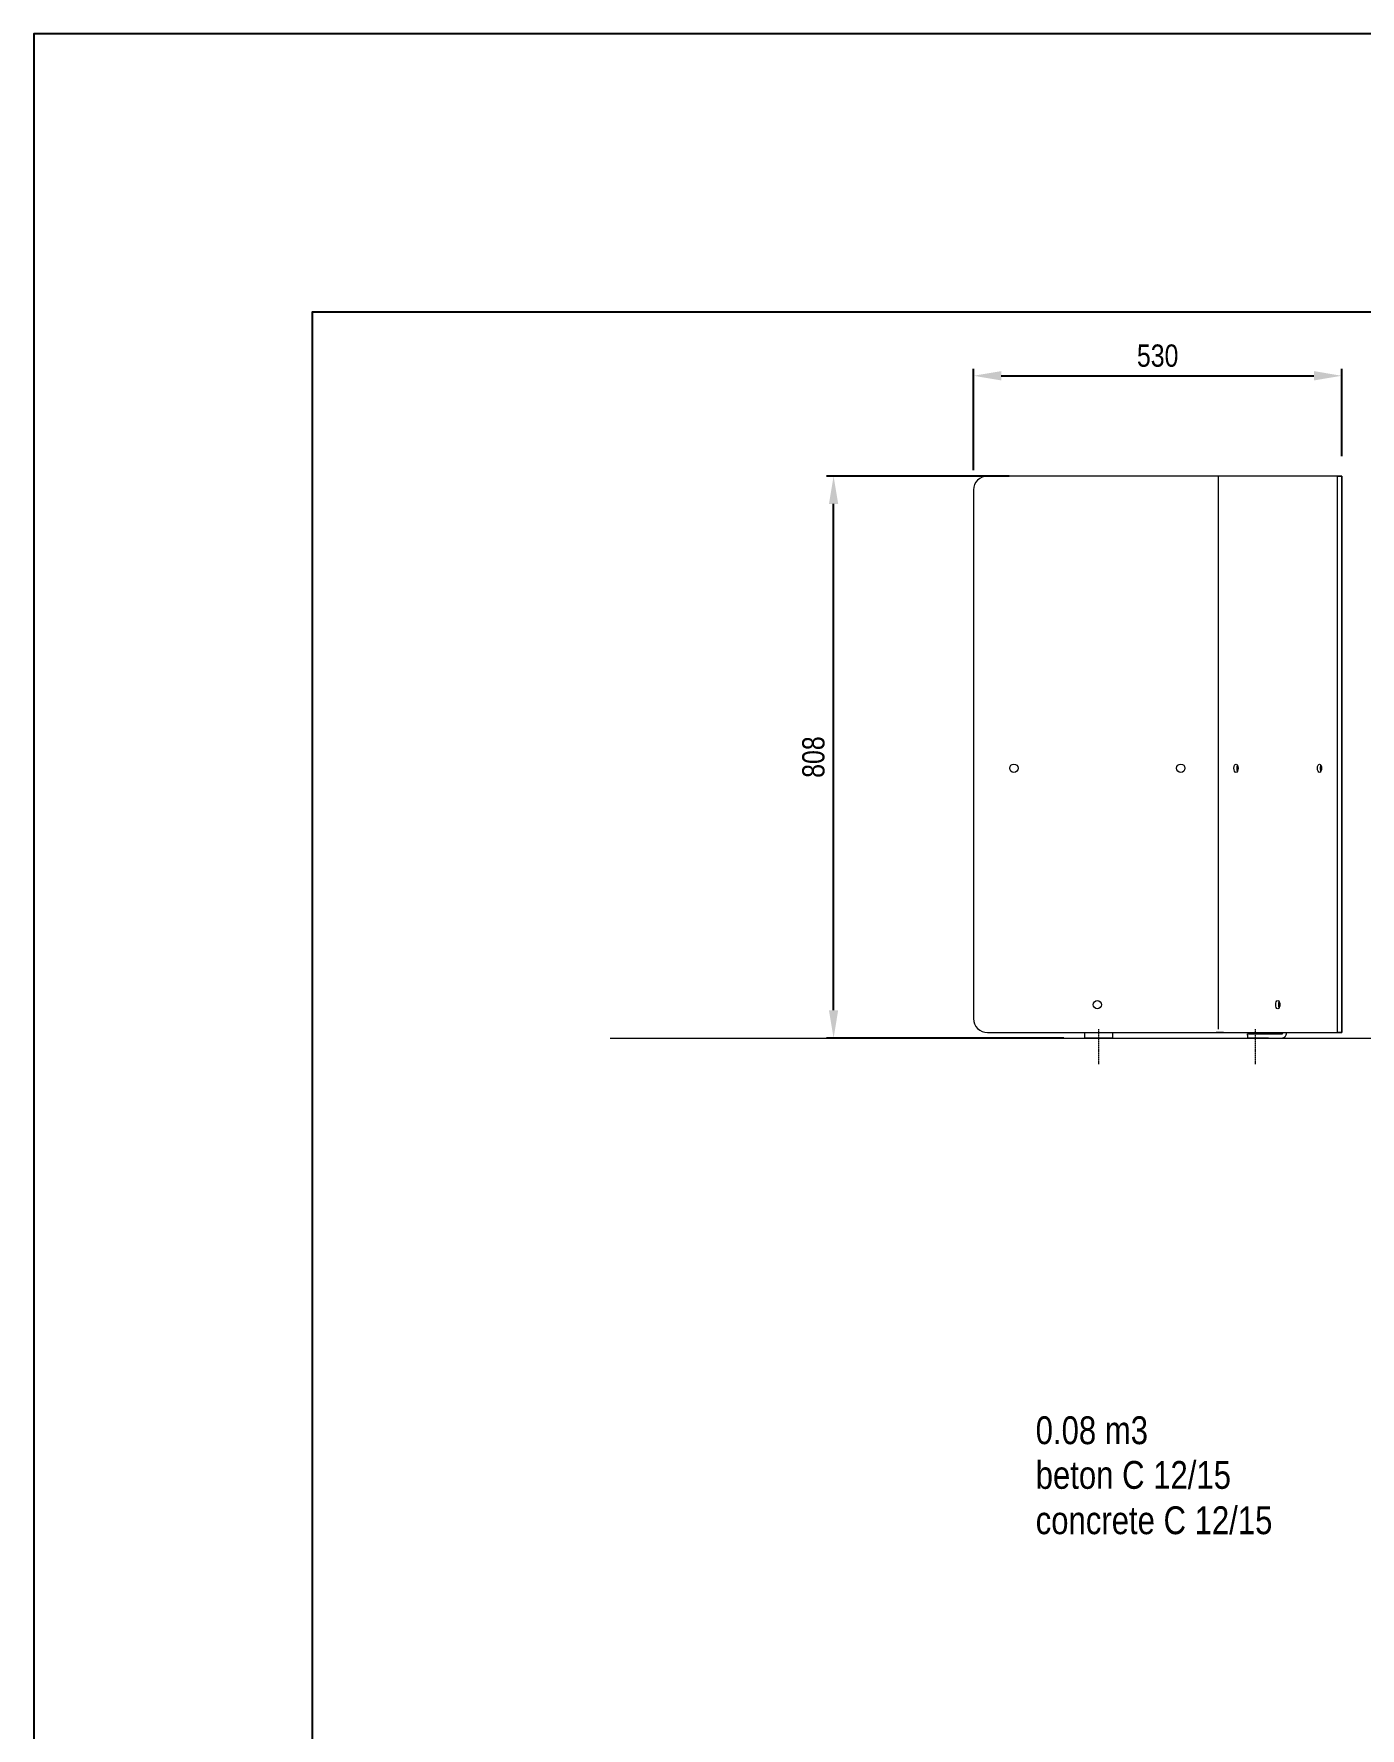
# Model space of a CAD drawing. Header units: millimetres. Extents: x 25115 to 31055, y 5999 to 10199.
# Drawn here: x 25115 to 27022, y 7763 to 10199 of the extents above; entities that cross this region are included whole.
import ezdxf

# ---------------------------------------------------------------- set-up
doc = ezdxf.new("R2010")
doc.units = ezdxf.units.MM
doc.header["$LTSCALE"] = 0.3
doc.linetypes.add('ACAD_ISO10W100', pattern=[18.5, 12, -3, 0.5, -3])
doc.linetypes.add('INCONTINUOUS', pattern=[200000.001, 200000, -0.001])
for name, color, linetype, lineweight in [('KOTY', 3, 'INCONTINUOUS', 9), ('OBRYSOVA', 7, 'Continuous', 9), ('OSY', 7, 'ACAD_ISO10W100', 15), ('Visible', 7, 'Continuous', 18)]:
    doc.layers.add(name, color=color, linetype=linetype, lineweight=lineweight)
doc.layers.add('Nekreslit', color=6, linetype='Continuous', plot=False)
doc.styles.add('SEACAD_Arial', font='arial.ttf', dxfattribs={"width": 0.8})
doc.dimstyles.new('ISO-25', dxfattribs={"dimtxt": 1.6, "dimasz": 2, "dimexe": 0.5, "dimexo": 1.5, "dimtad": 1, "dimdec": 0, "dimtxsty": 'SEACAD_Arial', "dimcen": 2, "dimadec": 0, "dimazin": 0, "dimtfac": 1, "dimtdec": 0, "dimtmove": 0, "dimatfit": 3, "dimfxl": 1, "dimarcsym": 0})

# ---------------------------------------------------------------- blocks, each defined once
blk = doc.blocks.new('*D457')
at = {"layer": 'Defpoints', "color": 0}
for p in [(26265.2, 9562.9), (26547.5, 9562.9), (26626.3, 8754.9)]:
    blk.add_point(p, dxfattribs=at)
at = {"layer": 'KOTY', "color": 0, "lineweight": -2}
for p, q in [((26517.5, 9562.9), (26255.2, 9562.9)), ((26265.2, 8794.9), (26265.2, 9522.9)), ((26596.3, 8754.9), (26255.2, 8754.9))]:
    blk.add_line(p, q, dxfattribs=at)
at = {"layer": 'KOTY', "color": 0}
for points in [[(26271.8, 9522.9), (26258.5, 9522.9), (26265.2, 9562.9)], [(26258.5, 8794.9), (26271.8, 8794.9), (26265.2, 8754.9)]]:
    blk.add_solid(points, dxfattribs=at)
at = {"layer": 'KOTY', "color": 0, "insert": (26236.3, 9158.9), "char_height": 32, "attachment_point": 5, "rotation": 90, "style": 'SEACAD_Arial'}
blk.add_mtext('808', dxfattribs=at)
blk = doc.blocks.new('*D458')
at = {"layer": 'Defpoints', "color": 0}
for p in [(26995.9, 9707.1), (26995.9, 9561.3), (26466.4, 9541.4)]:
    blk.add_point(p, dxfattribs=at)
at = {"layer": 'KOTY', "color": 0, "lineweight": -2}
for p, q in [((26466.4, 9571.4), (26466.4, 9717.1)), ((26506.4, 9707.1), (26955.9, 9707.1)), ((26995.9, 9591.3), (26995.9, 9717.1))]:
    blk.add_line(p, q, dxfattribs=at)
at = {"layer": 'KOTY', "color": 0}
for points in [[(26506.4, 9713.8), (26506.4, 9700.4), (26466.4, 9707.1)], [(26955.9, 9700.4), (26955.9, 9713.8), (26995.9, 9707.1)]]:
    blk.add_solid(points, dxfattribs=at)
at = {"layer": 'KOTY', "color": 0, "insert": (26731.2, 9735.9), "char_height": 32, "attachment_point": 5, "style": 'SEACAD_Arial'}
blk.add_mtext('530', dxfattribs=at)

msp = doc.modelspace()

# ---------------------------------------------------------------- linework, layer by layer
at = {"layer": 'Nekreslit'}
for points in [[(25115.2, 5998.6), (31055.2, 5998.6), (31055.2, 10198.6), (25115.2, 10198.6)], [(25515.2, 6198.6), (29555.2, 6198.6), (29555.2, 9798.6), (25515.2, 9798.6)]]:
    msp.add_lwpolyline(points, close=True, dxfattribs=at)
at = {"layer": 'OBRYSOVA'}
msp.add_line((25943.9, 8754.9), (28211.8, 8754.9), dxfattribs=at)
at = {"layer": 'OSY', "ltscale": 0.5}
for p, q in [((26646.3, 8767.6), (26646.3, 8717.6)), ((26871.3, 8767.6), (26871.3, 8717.6))]:
    msp.add_line(p, q, dxfattribs=at)
at = {"layer": 'Visible', "color": 0}
for p, q in [((26626.3, 8761.1), (26626.3, 8762.9)), ((26626.3, 8759.4), (26626.3, 8761.1)), ((26626.3, 8757.9), (26626.3, 8759.4)), ((26626.3, 8756.6), (26626.3, 8757.9)), ((26626.3, 8755.7), (26626.3, 8756.6)), ((26626.3, 8755.1), (26626.3, 8755.7)), ((26626.3, 8754.9), (26626.3, 8755.1)), ((26666.3, 8754.9), (26626.3, 8754.9)), ((26666.3, 8762.9), (26666.3, 8761.1)), ((26666.3, 8761.1), (26666.3, 8759.4)), ((26666.3, 8759.4), (26666.3, 8757.9)), ((26666.3, 8757.9), (26666.3, 8756.6)), ((26666.3, 8756.6), (26666.3, 8755.7)), ((26666.3, 8755.7), (26666.3, 8755.1)), ((26666.3, 8755.1), (26666.3, 8754.9)), ((26817.8, 8762.9), (26815.3, 8762.9)), ((26820.2, 8762.9), (26817.8, 8762.9)), ((26822.4, 8762.9), (26820.2, 8762.9)), ((26824.3, 8762.9), (26822.4, 8762.9)), ((26825.7, 8762.9), (26824.3, 8762.9)), ((26860.6, 8760.9), (26861.5, 8760.9)), ((26860.6, 8760.9), (26860.6, 8760.9)), ((26860.6, 8758.9), (26860.6, 8760.9)), ((26860.6, 8758.9), (26860.6, 8754.9)), ((26860.6, 8754.9), (26860.6, 8754.9)), ((26861.5, 8754.9), (26860.6, 8754.9)), ((26861.5, 8760.9), (26863.3, 8760.9)), ((26863.3, 8754.9), (26861.5, 8754.9)), ((26863.3, 8760.9), (26865.9, 8760.9)), ((26865.9, 8754.9), (26863.3, 8754.9)), ((26865.9, 8760.9), (26869.3, 8760.9)), ((26869.3, 8754.9), (26865.9, 8754.9)), ((26869.3, 8760.9), (26873.3, 8760.9)), ((26873.3, 8754.9), (26869.3, 8754.9)), ((26873.3, 8760.9), (26877.6, 8760.9)), ((26877.6, 8754.9), (26873.3, 8754.9)), ((26877.6, 8760.9), (26882.1, 8760.9)), ((26882.1, 8754.9), (26877.6, 8754.9)), ((26882.1, 8760.9), (26886.5, 8760.9)), ((26886.5, 8754.9), (26882.1, 8754.9)), ((26886.5, 8760.9), (26890.6, 8760.9)), ((26890.6, 8754.9), (26886.5, 8754.9)), ((26890, 8760.9), (26889.6, 8760.9)), ((26890.4, 8761.1), (26890, 8760.9)), ((26890.7, 8761.3), (26890.4, 8761.1)), ((26890.6, 8760.9), (26909.6, 8760.9)), ((26890.6, 8754.9), (26909.6, 8754.9)), ((26891, 8761.6), (26890.7, 8761.3)), ((26891.2, 8762), (26891, 8761.6)), ((26891.3, 8762.4), (26891.2, 8762)), ((26891.4, 8762.9), (26891.3, 8762.4)), ((26909.6, 8760.9), (26910, 8760.9)), ((26909.6, 8754.9), (26911.2, 8755.1)), ((26910, 8760.9), (26910.4, 8761.1)), ((26910.4, 8761.1), (26910.7, 8761.3)), ((26910.7, 8761.3), (26911, 8761.6)), ((26911, 8761.6), (26911.2, 8762)), ((26911.2, 8762), (26911.3, 8762.4)), ((26911.2, 8755.1), (26912.6, 8755.7)), ((26911.3, 8762.4), (26911.4, 8762.9)), ((26912.6, 8755.7), (26914, 8756.6)), ((26914, 8756.6), (26915, 8757.9)), ((26915, 8757.9), (26915.9, 8759.4)), ((26915.9, 8759.4), (26916.4, 8761.1)), ((26916.4, 8761.1), (26916.6, 8762.9)), ((26991.9, 8763.8), (26991.9, 8762.9)), ((26995.3, 8762.9), (26994.3, 8762.9)), ((26995.9, 8762.9), (26995.3, 8762.9)), ((26995.9, 8762.9), (26995.9, 8762.9))]:
    msp.add_line(p, q, dxfattribs=at)
at = {"layer": 'Visible'}
msp.add_lwpolyline([(26486.4, 8762.9), (26995.9, 8762.9), (26995.9, 9562.9), (26486.4, 9562.9, 0.414214), (26466.4, 9542.9), (26466.4, 8782.9, 0.414214)], format="xyb", close=True, dxfattribs=at)
msp.add_lwpolyline([(26818.9, 8767.9), (26818.9, 9562.9)], dxfattribs=at)
msp.add_lwpolyline([(26995.9, 8762.9), (26989.9, 8762.9), (26989.9, 9562.9), (26995.9, 9562.9)], close=True, dxfattribs=at)
for centre in [(26524.4, 9142.9), (26764.4, 9142.9), (26644.4, 8802.9)]:
    msp.add_circle(centre, 6, dxfattribs=at)
for centre in [(26843.9, 9142.9), (26963.9, 9142.9), (26903.9, 8802.9)]:
    msp.add_ellipse(centre, major_axis=(0, 6), ratio=0.5, dxfattribs=at)
for centre in [(26847.9, 9142.9), (26967.9, 9142.9), (26907.9, 8802.9)]:
    msp.add_ellipse(centre, major_axis=(0, 6), ratio=0.5, start_param=0.729728, end_param=2.411865, dxfattribs=at)

# ---------------------------------------------------------------- texts
at = {"style": 'SEACAD_Arial', "width": 0.8}
for s, p in [('0.08 m3', (26555.8, 8171.1)), ('beton C 12/15', (26555.8, 8106.9)), ('concrete C 12/15', (26555.8, 8041.7))]:
    msp.add_text(s, height=40, dxfattribs=at).set_placement(p)

# ---------------------------------------------------------------- dimensions: what is measured, and where the dimension line sits
at = {"layer": 'KOTY'}
for base, p1, p2, angle, picture, middle in [((26995.9381893, 9707.0982878), (26466.4381893, 9541.3514116), (26995.9381893, 9561.2714116), 180, '*D458', (26731.1881893, 9707.0982878)), ((26265.2, 9562.9), (26626.3, 8754.9), (26547.5, 9562.9), 90, '*D457', (26265.2, 9158.9))]:
    dim = msp.add_linear_dim(base=base, p1=p1, p2=p2, angle=angle, dimstyle='ISO-25', override={"dimlfac": 1, "dimtxsty": 'SEACAD_Arial', "dimsah": 1, "dimtolj": 0}, dxfattribs=at)
    dim.commit()
    dim.dimension.update_dxf_attribs({"geometry": picture, "text_midpoint": middle, "dimtype": 160})

doc.saveas('drawing.dxf')
